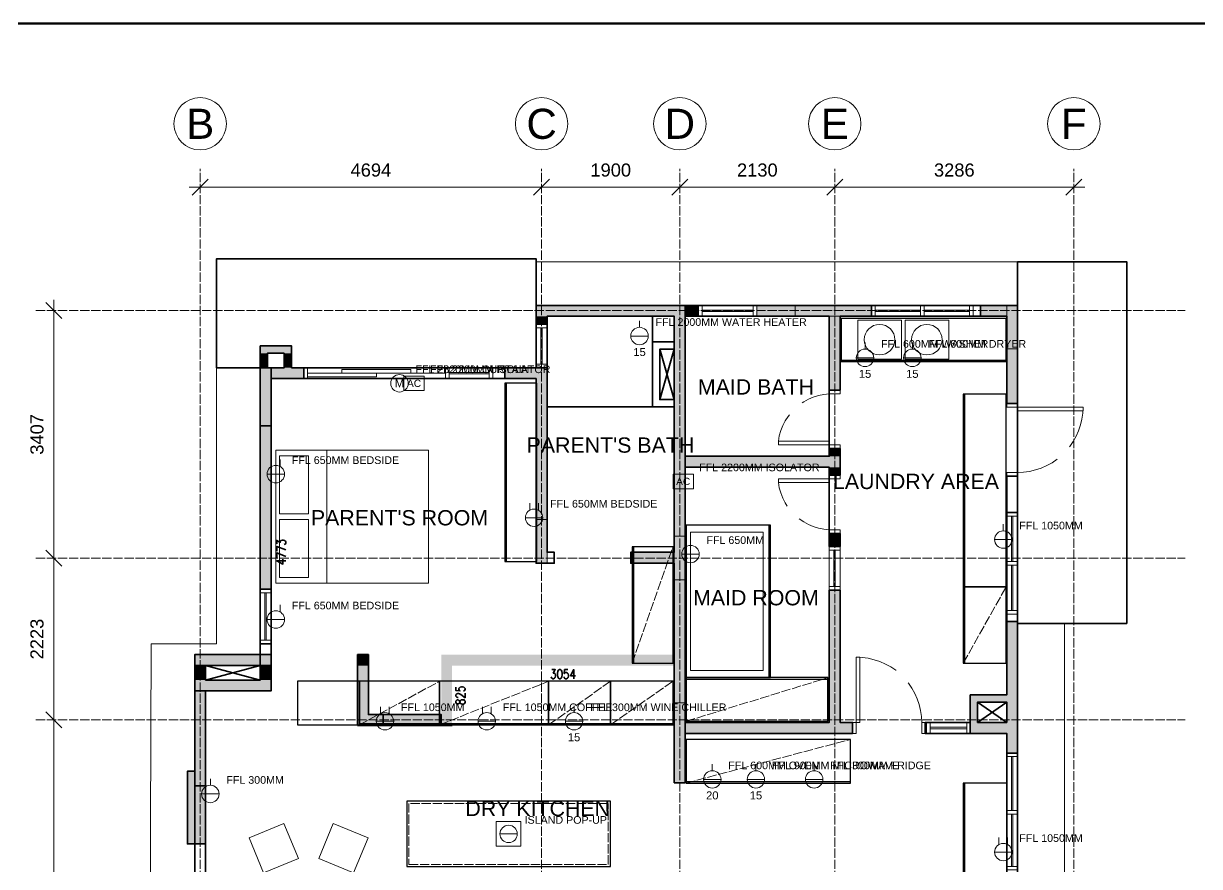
# Model space of a CAD drawing. Header units: millimetres. Extents: x 5 to 415, y 5 to 292.
# Drawn here: x 91.8 to 253.5, y 176 to 292 of the extents above; entities that cross this region are included whole.
import ezdxf
from ezdxf.enums import TextEntityAlignment as Align

# ---------------------------------------------------------------- set-up
doc = ezdxf.new("R2010")
doc.units = ezdxf.units.MM
doc.linetypes.add('DASHED', pattern=[1.524, 1.27, -0.254])
for name, color, linetype, lineweight in [('0-SHEET', 7, 'CONTINUOUS', 50), ('A-DOOR', 7, 'CONTINUOUS', 18), ('A-GRID', 8, 'DASHED', 13), ('A-GRID-TAG', 7, 'CONTINUOUS', 18), ('A-WALL', 250, 'CONTINUOUS', 35), ('A-WALL-FILL', 250, 'CONTINUOUS', 0), ('A-WALL-NEW', 5, 'CONTINUOUS', 35), ('A-WIND', 7, 'CONTINUOUS', 13), ('I-DIM', 5, 'CONTINUOUS', 13), ('I-FURN', 7, 'CONTINUOUS', 13), ('I-JOIN', 6, 'CONTINUOUS', 25), ('I-JOIN-HIDDEN', 6, 'DASHED', 13), ('I-NOTE', 1, 'CONTINUOUS', 13), ('I-POWR', 1, 'CONTINUOUS', 18), ('I-ROOM', 7, 'CONTINUOUS', 13)]:
    doc.layers.add(name, color=color, linetype=linetype, lineweight=lineweight)
doc.styles.get("Standard").update_dxf_attribs({"font": 'arial.ttf'})

msp = doc.modelspace()

# ---------------------------------------------------------------- hatches: boundary and pattern name
at = {"layer": 'A-WALL-FILL', "true_color": 0x4d4d4d}
h = msp.add_hatch(color=7, dxfattribs=at)
h.dxf.hatch_style = 1
h.paths.add_polyline_path([(182.78, 253.22), (162.28, 253.22), (182.78, 251.72), (182.78, 253.22)])
h = msp.add_hatch(color=7, dxfattribs=at)
h.dxf.hatch_style = 1
h.paths.add_polyline_path([(162.28, 253.22), (182.78, 251.72), (162.28, 251.72), (162.28, 253.22)])
h = msp.add_hatch(color=7, dxfattribs=at)
h.dxf.hatch_style = 1
h.paths.add_polyline_path([(184.62, 253.22), (182.78, 253.22), (184.62, 251.72), (184.62, 253.22)])
h = msp.add_hatch(color=7, dxfattribs=at)
h.dxf.hatch_style = 1
h.paths.add_polyline_path([(182.78, 253.22), (184.62, 251.72), (182.78, 251.72), (182.78, 253.22)])
h = msp.add_hatch(color=7, dxfattribs=at)
h.dxf.hatch_style = 1
h.paths.add_polyline_path([(197.88, 253.22), (192.62, 253.22), (197.88, 251.72), (197.88, 253.22)])
h = msp.add_hatch(color=7, dxfattribs=at)
h.dxf.hatch_style = 1
h.paths.add_polyline_path([(192.62, 253.22), (197.88, 251.72), (192.62, 251.72), (192.62, 253.22)])
h = msp.add_hatch(color=7, dxfattribs=at)
h.dxf.hatch_style = 1
h.paths.add_polyline_path([(208.37, 253.22), (197.88, 253.22), (208.37, 251.72), (208.37, 253.22)])
h = msp.add_hatch(color=7, dxfattribs=at)
h.dxf.hatch_style = 1
h.paths.add_polyline_path([(197.88, 253.22), (208.37, 251.72), (197.88, 251.72), (197.88, 253.22)])
h = msp.add_hatch(color=7, dxfattribs=at)
h.dxf.hatch_style = 1
h.paths.add_polyline_path([(226.97, 253.22), (223.37, 253.22), (226.97, 251.72), (226.97, 253.22)])
h = msp.add_hatch(color=7, dxfattribs=at)
h.dxf.hatch_style = 1
h.paths.add_polyline_path([(223.37, 253.22), (226.97, 251.72), (223.37, 251.72), (223.37, 253.22)])
h = msp.add_hatch(color=7, dxfattribs=at)
h.dxf.hatch_style = 1
h.paths.add_polyline_path([(228.47, 253.22), (226.97, 253.22), (228.47, 247.22), (228.47, 253.22)])
h = msp.add_hatch(color=7, dxfattribs=at)
h.dxf.hatch_style = 1
h.paths.add_polyline_path([(226.97, 253.22), (228.47, 247.22), (226.97, 247.22), (226.97, 253.22)])
h = msp.add_hatch(color=7, dxfattribs=at)
h.dxf.hatch_style = 1
h.paths.add_polyline_path([(163.78, 251.72), (162.28, 251.72), (163.78, 250.64), (163.78, 251.72)])
h = msp.add_hatch(color=7, dxfattribs=at)
h.dxf.hatch_style = 1
h.paths.add_polyline_path([(162.28, 251.72), (163.78, 250.64), (162.28, 250.64), (162.28, 251.72)])
h = msp.add_hatch(color=7, dxfattribs=at)
h.dxf.hatch_style = 1
h.paths.add_polyline_path([(182.78, 251.72), (181.28, 251.72), (182.78, 239.25), (182.78, 251.72)])
h = msp.add_hatch(color=7, dxfattribs=at)
h.dxf.hatch_style = 1
h.paths.add_polyline_path([(181.28, 251.72), (182.78, 239.25), (181.28, 239.25), (181.28, 251.72)])
h = msp.add_hatch(color=7, dxfattribs=at)
h.dxf.hatch_style = 1
h.paths.add_polyline_path([(204.07, 251.72), (202.57, 251.72), (204.07, 241.54), (204.07, 251.72)])
h = msp.add_hatch(color=7, dxfattribs=at)
h.dxf.hatch_style = 1
h.paths.add_polyline_path([(202.57, 251.72), (204.07, 241.54), (202.57, 241.54), (202.57, 251.72)])
h = msp.add_hatch(color=7, dxfattribs=at)
h.dxf.hatch_style = 1
h.paths.add_polyline_path([(128.67, 247.64), (124.35, 247.64), (128.67, 246.64), (128.67, 247.64)])
h = msp.add_hatch(color=7, dxfattribs=at)
h.dxf.hatch_style = 1
h.paths.add_polyline_path([(124.35, 247.64), (128.67, 246.64), (124.35, 246.64), (124.35, 247.64)])
h = msp.add_hatch(color=7, dxfattribs=at)
h.dxf.hatch_style = 1
h.paths.add_polyline_path([(125.35, 246.64), (124.35, 246.64), (125.35, 244.64), (125.35, 246.64)])
h = msp.add_hatch(color=7, dxfattribs=at)
h.dxf.hatch_style = 1
h.paths.add_polyline_path([(124.35, 246.64), (125.35, 244.64), (124.35, 244.64), (124.35, 246.64)])
h = msp.add_hatch(color=7, dxfattribs=at)
h.dxf.hatch_style = 1
h.paths.add_polyline_path([(128.67, 246.64), (127.67, 246.64), (128.67, 244.64), (128.67, 246.64)])
h = msp.add_hatch(color=7, dxfattribs=at)
h.dxf.hatch_style = 1
h.paths.add_polyline_path([(127.67, 246.64), (128.67, 244.64), (127.67, 244.64), (127.67, 246.64)])
h = msp.add_hatch(color=7, dxfattribs=at)
h.dxf.hatch_style = 1
h.paths.add_polyline_path([(228.47, 247.22), (226.97, 247.22), (228.47, 239.73), (228.47, 247.22)])
h = msp.add_hatch(color=7, dxfattribs=at)
h.dxf.hatch_style = 1
h.paths.add_polyline_path([(226.97, 247.22), (228.47, 239.73), (226.97, 239.73), (226.97, 247.22)])
h = msp.add_hatch(color=7, dxfattribs=at)
h.dxf.hatch_style = 1
h.paths.add_polyline_path([(130.35, 244.64), (124.35, 244.64), (130.35, 243.14), (130.35, 244.64)])
h = msp.add_hatch(color=7, dxfattribs=at)
h.dxf.hatch_style = 1
h.paths.add_polyline_path([(124.35, 244.64), (130.35, 243.14), (124.35, 243.14), (124.35, 244.64)])
h = msp.add_hatch(color=7, dxfattribs=at)
h.dxf.hatch_style = 1
h.paths.add_polyline_path([(124.35, 244.64), (124.35, 236.65), (125.85, 244.64), (124.35, 244.64)])
h = msp.add_hatch(color=7, dxfattribs=at)
h.dxf.hatch_style = 1
h.paths.add_polyline_path([(124.35, 236.65), (125.85, 244.64), (125.85, 236.65), (124.35, 236.65)])
h = msp.add_hatch(color=7, dxfattribs=at)
h.dxf.hatch_style = 1
h.paths.add_polyline_path([(163.78, 244.64), (157.98, 244.64), (163.78, 243.14), (163.78, 244.64)])
h = msp.add_hatch(color=7, dxfattribs=at)
h.dxf.hatch_style = 1
h.paths.add_polyline_path([(157.98, 244.64), (163.78, 243.14), (157.98, 243.14), (157.98, 244.64)])
h = msp.add_hatch(color=7, dxfattribs=at)
h.dxf.hatch_style = 1
h.paths.add_polyline_path([(125.85, 243.14), (124.35, 243.14), (125.85, 214.17), (125.85, 243.14)])
h = msp.add_hatch(color=7, dxfattribs=at)
h.dxf.hatch_style = 1
h.paths.add_polyline_path([(124.35, 243.14), (125.85, 214.17), (124.35, 214.17), (124.35, 243.14)])
h = msp.add_hatch(color=7, dxfattribs=at)
h.dxf.hatch_style = 1
h.paths.add_polyline_path([(163.78, 243.14), (162.28, 243.14), (163.78, 223.75), (163.78, 243.14)])
h = msp.add_hatch(color=7, dxfattribs=at)
h.dxf.hatch_style = 1
h.paths.add_polyline_path([(162.28, 243.14), (163.78, 223.75), (162.28, 223.75), (162.28, 243.14)])
h = msp.add_hatch(color=7, dxfattribs=at)
h.dxf.hatch_style = 1
h.paths.add_polyline_path([(182.78, 239.25), (181.28, 239.25), (182.78, 230.95), (182.78, 239.25)])
h = msp.add_hatch(color=7, dxfattribs=at)
h.dxf.hatch_style = 1
h.paths.add_polyline_path([(181.28, 239.25), (182.78, 230.95), (181.28, 230.95), (181.28, 239.25)])
h = msp.add_hatch(color=7, dxfattribs=at)
h.dxf.hatch_style = 1
h.paths.add_polyline_path([(204.07, 233.55), (202.57, 233.55), (204.07, 232.45), (204.07, 233.55)])
h = msp.add_hatch(color=7, dxfattribs=at)
h.dxf.hatch_style = 1
h.paths.add_polyline_path([(202.57, 233.55), (204.07, 232.45), (202.57, 232.45), (202.57, 233.55)])
h = msp.add_hatch(color=7, dxfattribs=at)
h.dxf.hatch_style = 1
h.paths.add_polyline_path([(204.07, 232.45), (182.78, 232.45), (204.07, 230.95), (204.07, 232.45)])
h = msp.add_hatch(color=7, dxfattribs=at)
h.dxf.hatch_style = 1
h.paths.add_polyline_path([(182.78, 232.45), (204.07, 230.95), (182.78, 230.95), (182.78, 232.45)])
h = msp.add_hatch(color=7, dxfattribs=at)
h.dxf.hatch_style = 1
h.paths.add_polyline_path([(182.78, 230.95), (181.28, 230.95), (182.78, 221.45), (182.78, 230.95)])
h = msp.add_hatch(color=7, dxfattribs=at)
h.dxf.hatch_style = 1
h.paths.add_polyline_path([(181.28, 230.95), (182.78, 221.45), (181.28, 221.45), (181.28, 230.95)])
h = msp.add_hatch(color=7, dxfattribs=at)
h.dxf.hatch_style = 1
h.paths.add_polyline_path([(204.07, 230.95), (202.57, 230.95), (204.07, 229.85), (204.07, 230.95)])
h = msp.add_hatch(color=7, dxfattribs=at)
h.dxf.hatch_style = 1
h.paths.add_polyline_path([(202.57, 230.95), (204.07, 229.85), (202.57, 229.85), (202.57, 230.95)])
h = msp.add_hatch(color=7, dxfattribs=at)
h.dxf.hatch_style = 1
h.paths.add_polyline_path([(163.78, 223.75), (162.28, 223.75), (163.78, 217.75), (163.78, 223.75)])
h = msp.add_hatch(color=7, dxfattribs=at)
h.dxf.hatch_style = 1
h.paths.add_polyline_path([(162.28, 223.75), (163.78, 217.75), (162.28, 217.75), (162.28, 223.75)])
h = msp.add_hatch(color=7, dxfattribs=at)
h.dxf.hatch_style = 1
h.paths.add_polyline_path([(204.07, 221.85), (202.57, 221.85), (204.07, 220.05), (204.07, 221.85)])
h = msp.add_hatch(color=7, dxfattribs=at)
h.dxf.hatch_style = 1
h.paths.add_polyline_path([(202.57, 221.85), (204.07, 220.05), (202.57, 220.05), (202.57, 221.85)])
h = msp.add_hatch(color=7, dxfattribs=at)
h.dxf.hatch_style = 1
h.paths.add_polyline_path([(182.78, 221.45), (181.28, 221.45), (182.78, 215.45), (182.78, 221.45)])
h = msp.add_hatch(color=7, dxfattribs=at)
h.dxf.hatch_style = 1
h.paths.add_polyline_path([(181.28, 221.45), (182.78, 215.45), (181.28, 215.45), (181.28, 221.45)])
h = msp.add_hatch(color=7, dxfattribs=at)
h.dxf.hatch_style = 1
h.paths.add_polyline_path([(181.28, 219.25), (175.28, 219.25), (181.28, 217.75), (181.28, 219.25)])
h = msp.add_hatch(color=7, dxfattribs=at)
h.dxf.hatch_style = 1
h.paths.add_polyline_path([(175.28, 219.25), (181.28, 217.75), (175.28, 217.75), (175.28, 219.25)])
h = msp.add_hatch(color=7, dxfattribs=at)
h.dxf.hatch_style = 1
h.paths.add_polyline_path([(182.78, 215.45), (181.28, 215.45), (182.78, 198.53), (182.78, 215.45)])
h = msp.add_hatch(color=7, dxfattribs=at)
h.dxf.hatch_style = 1
h.paths.add_polyline_path([(181.28, 215.45), (182.78, 198.53), (181.28, 198.53), (181.28, 215.45)])
h = msp.add_hatch(color=7, dxfattribs=at)
h.dxf.hatch_style = 1
h.paths.add_polyline_path([(204.07, 214.05), (202.57, 214.05), (204.07, 195.83), (204.07, 214.05)])
h = msp.add_hatch(color=7, dxfattribs=at)
h.dxf.hatch_style = 1
h.paths.add_polyline_path([(202.57, 214.05), (204.07, 195.83), (202.57, 195.83), (202.57, 214.05)])
h = msp.add_hatch(color=7, dxfattribs=at)
h.dxf.hatch_style = 1
h.paths.add_polyline_path([(228.47, 209.73), (226.97, 209.73), (228.47, 199.63), (228.47, 209.73)])
h = msp.add_hatch(color=7, dxfattribs=at)
h.dxf.hatch_style = 1
h.paths.add_polyline_path([(226.97, 209.73), (228.47, 199.63), (226.97, 199.63), (226.97, 209.73)])
h = msp.add_hatch(color=7, dxfattribs=at)
h.dxf.hatch_style = 1
h.paths.add_polyline_path([(125.85, 205.17), (115.35, 205.17), (125.85, 203.67), (125.85, 205.17)])
h = msp.add_hatch(color=7, dxfattribs=at)
h.dxf.hatch_style = 1
h.paths.add_polyline_path([(115.35, 205.17), (125.85, 203.67), (115.35, 203.67), (115.35, 205.17)])
h = msp.add_hatch(color=7, dxfattribs=at)
h.dxf.hatch_style = 1
h.paths.add_polyline_path([(116.85, 203.67), (115.35, 203.67), (116.85, 201.67), (116.85, 203.67)])
h = msp.add_hatch(color=7, dxfattribs=at)
h.dxf.hatch_style = 1
h.paths.add_polyline_path([(115.35, 203.67), (116.85, 201.67), (115.35, 201.67), (115.35, 203.67)])
h = msp.add_hatch(color=7, dxfattribs=at)
h.dxf.hatch_style = 1
h.paths.add_polyline_path([(125.85, 203.67), (124.35, 203.67), (125.85, 201.67), (125.85, 203.67)])
h = msp.add_hatch(color=7, dxfattribs=at)
h.dxf.hatch_style = 1
h.paths.add_polyline_path([(124.35, 203.67), (125.85, 201.67), (124.35, 201.67), (124.35, 203.67)])
h = msp.add_hatch(color=7, dxfattribs=at)
h.dxf.hatch_style = 1
h.paths.add_polyline_path([(125.85, 201.67), (115.35, 201.67), (125.85, 200.17), (125.85, 201.67)])
h = msp.add_hatch(color=7, dxfattribs=at)
h.dxf.hatch_style = 1
h.paths.add_polyline_path([(115.35, 201.67), (125.85, 200.17), (115.35, 200.17), (115.35, 201.67)])
h = msp.add_hatch(color=7, dxfattribs=at)
h.dxf.hatch_style = 1
h.paths.add_polyline_path([(116.85, 200.17), (115.35, 200.17), (116.85, 189.13), (116.85, 200.17)])
h = msp.add_hatch(color=7, dxfattribs=at)
h.dxf.hatch_style = 1
h.paths.add_polyline_path([(115.35, 200.17), (116.85, 189.13), (115.35, 189.13), (115.35, 200.17)])
h = msp.add_hatch(color=7, dxfattribs=at)
h.dxf.hatch_style = 1
h.paths.add_polyline_path([(228.47, 199.63), (221.97, 199.63), (228.47, 198.63), (228.47, 199.63)])
h = msp.add_hatch(color=7, dxfattribs=at)
h.dxf.hatch_style = 1
h.paths.add_polyline_path([(221.97, 199.63), (228.47, 198.63), (221.97, 198.63), (221.97, 199.63)])
h = msp.add_hatch(color=7, dxfattribs=at)
h.dxf.hatch_style = 1
h.paths.add_polyline_path([(182.78, 198.53), (181.28, 198.53), (182.78, 187.53), (182.78, 198.53)])
h = msp.add_hatch(color=7, dxfattribs=at)
h.dxf.hatch_style = 1
h.paths.add_polyline_path([(181.28, 198.53), (182.78, 187.53), (181.28, 187.53), (181.28, 198.53)])
h = msp.add_hatch(color=7, dxfattribs=at)
h.dxf.hatch_style = 1
h.paths.add_polyline_path([(222.97, 198.63), (221.97, 198.63), (222.97, 195.83), (222.97, 198.63)])
h = msp.add_hatch(color=7, dxfattribs=at)
h.dxf.hatch_style = 1
h.paths.add_polyline_path([(221.97, 198.63), (222.97, 195.83), (221.97, 195.83), (221.97, 198.63)])
h = msp.add_hatch(color=7, dxfattribs=at)
h.dxf.hatch_style = 1
h.paths.add_polyline_path([(228.47, 198.63), (226.97, 198.63), (228.47, 195.83), (228.47, 198.63)])
h = msp.add_hatch(color=7, dxfattribs=at)
h.dxf.hatch_style = 1
h.paths.add_polyline_path([(226.97, 198.63), (228.47, 195.83), (226.97, 195.83), (226.97, 198.63)])
h = msp.add_hatch(color=7, dxfattribs=at)
h.dxf.hatch_style = 1
h.paths.add_polyline_path([(141.24, 195.43), (149.24, 195.43), (141.24, 196.93), (141.24, 195.43)])
h = msp.add_hatch(color=7, dxfattribs=at)
h.dxf.hatch_style = 1
h.paths.add_polyline_path([(149.24, 195.43), (141.24, 196.93), (149.24, 196.93), (149.24, 195.43)])
h = msp.add_hatch(color=7, dxfattribs=at)
h.dxf.hatch_style = 1
h.paths.add_polyline_path([(205.79, 195.83), (182.78, 195.83), (205.79, 194.33), (205.79, 195.83)])
h = msp.add_hatch(color=7, dxfattribs=at)
h.dxf.hatch_style = 1
h.paths.add_polyline_path([(182.78, 195.83), (205.79, 194.33), (182.78, 194.33), (182.78, 195.83)])
h = msp.add_hatch(color=7, dxfattribs=at)
h.dxf.hatch_style = 1
h.paths.add_polyline_path([(228.47, 195.83), (221.97, 195.83), (228.47, 194.33), (228.47, 195.83)])
h = msp.add_hatch(color=7, dxfattribs=at)
h.dxf.hatch_style = 1
h.paths.add_polyline_path([(221.97, 195.83), (228.47, 194.33), (221.97, 194.33), (221.97, 195.83)])
h = msp.add_hatch(color=7, dxfattribs=at)
h.dxf.hatch_style = 1
h.paths.add_polyline_path([(228.47, 194.33), (226.97, 194.33), (228.47, 191.63), (228.47, 194.33)])
h = msp.add_hatch(color=7, dxfattribs=at)
h.dxf.hatch_style = 1
h.paths.add_polyline_path([(226.97, 194.33), (228.47, 191.63), (226.97, 191.63), (226.97, 194.33)])
h = msp.add_hatch(color=7, dxfattribs=at)
h.dxf.hatch_style = 1
h.paths.add_polyline_path([(115.35, 189.13), (114.35, 189.13), (115.35, 179.13), (115.35, 189.13)])
h = msp.add_hatch(color=7, dxfattribs=at)
h.dxf.hatch_style = 1
h.paths.add_polyline_path([(114.35, 189.13), (115.35, 179.13), (114.35, 179.13), (114.35, 189.13)])
h = msp.add_hatch(color=7, dxfattribs=at)
h.dxf.hatch_style = 1
h.paths.add_polyline_path([(116.85, 189.13), (115.35, 189.13), (116.85, 179.13), (116.85, 189.13)])
h = msp.add_hatch(color=7, dxfattribs=at)
h.dxf.hatch_style = 1
h.paths.add_polyline_path([(115.35, 189.13), (116.85, 179.13), (115.35, 179.13), (115.35, 189.13)])
h = msp.add_hatch(color=7, dxfattribs=at)
h.dxf.hatch_style = 1
h.paths.add_polyline_path([(116.85, 179.13), (116.85, 187.13), (115.35, 179.13), (116.85, 179.13)])
h = msp.add_hatch(color=7, dxfattribs=at)
h.dxf.hatch_style = 1
h.paths.add_polyline_path([(116.85, 187.13), (115.35, 179.13), (115.35, 187.13), (116.85, 187.13)])
at = {"layer": 'A-WALL-NEW', "true_color": 0x4554a5}
h = msp.add_hatch(color=7, dxfattribs=at)
h.dxf.hatch_style = 1
h.paths.add_polyline_path([(139.24, 205.17), (137.74, 205.17), (139.24, 203.67), (139.24, 205.17)])
h = msp.add_hatch(color=7, dxfattribs=at)
h.dxf.hatch_style = 1
h.paths.add_polyline_path([(137.74, 205.17), (139.24, 203.67), (137.74, 203.67), (137.74, 205.17)])
h = msp.add_hatch(color=7, dxfattribs=at)
h.dxf.hatch_style = 1
h.paths.add_polyline_path([(181.28, 205.17), (149.24, 205.17), (181.28, 203.67), (181.28, 205.17)])
h = msp.add_hatch(color=7, dxfattribs=at)
h.dxf.hatch_style = 1
h.paths.add_polyline_path([(149.24, 205.17), (181.28, 203.67), (149.24, 203.67), (149.24, 205.17)])
h = msp.add_hatch(color=7, dxfattribs=at)
h.dxf.hatch_style = 1
h.paths.add_polyline_path([(139.24, 203.67), (137.74, 203.67), (139.24, 196.93), (139.24, 203.67)])
h = msp.add_hatch(color=7, dxfattribs=at)
h.dxf.hatch_style = 1
h.paths.add_polyline_path([(137.74, 203.67), (139.24, 196.93), (137.74, 196.93), (137.74, 203.67)])
h = msp.add_hatch(color=7, dxfattribs=at)
h.dxf.hatch_style = 1
h.paths.add_polyline_path([(150.74, 203.67), (149.24, 203.67), (150.74, 195.43), (150.74, 203.67)])
h = msp.add_hatch(color=7, dxfattribs=at)
h.dxf.hatch_style = 1
h.paths.add_polyline_path([(149.24, 203.67), (150.74, 195.43), (149.24, 195.43), (149.24, 203.67)])
h = msp.add_hatch(color=7, dxfattribs=at)
h.dxf.hatch_style = 1
h.paths.add_polyline_path([(141.24, 196.93), (137.74, 196.93), (141.24, 195.43), (141.24, 196.93)])
h = msp.add_hatch(color=7, dxfattribs=at)
h.dxf.hatch_style = 1
h.paths.add_polyline_path([(137.74, 196.93), (141.24, 195.43), (137.74, 195.43), (137.74, 196.93)])

# ---------------------------------------------------------------- linework, layer by layer
at = {"layer": '0-SHEET'}
msp.add_lwpolyline([(5, 5), (415, 5), (415, 292), (5, 292)], close=True, dxfattribs=at)
at = {"layer": 'A-DOOR'}
for points in [[(184.62, 253.22), (192.62, 253.22), (192.62, 251.72), (184.62, 251.72), (184.62, 253.22)], [(185.12, 253.22), (184.62, 253.22), (184.62, 251.72), (185.12, 251.72), (185.12, 253.22)], [(192.12, 252.56), (185.12, 252.56)], [(192.12, 252.36), (185.12, 252.36)], [(192.62, 253.22), (192.12, 253.22), (192.12, 251.72), (192.62, 251.72), (192.62, 253.22)], [(208.37, 253.22), (222.37, 253.22), (222.37, 251.72), (208.37, 251.72), (208.37, 253.22)], [(208.87, 253.22), (208.37, 253.22), (208.37, 251.72), (208.87, 251.72), (208.87, 253.22)], [(215.11, 252.56), (208.87, 252.56)], [(215.11, 252.36), (208.87, 252.36)], [(215.61, 253.22), (215.11, 253.22), (215.11, 251.72), (215.61, 251.72), (215.61, 253.22)], [(221.87, 252.56), (215.61, 252.56)], [(221.87, 252.36), (215.61, 252.36)], [(222.37, 253.22), (221.87, 253.22), (221.87, 251.72), (222.37, 251.72), (222.37, 253.22)], [(162.28, 244.64), (162.28, 250.64), (163.78, 250.64), (163.78, 244.64), (162.28, 244.64)], [(162.28, 250.64), (162.28, 250.14), (163.78, 250.14), (163.78, 250.64), (162.28, 250.64)], [(162.92, 250.14), (162.92, 245.14)], [(163.12, 250.14), (163.12, 245.14)], [(130.35, 244.64), (130.35, 243.14), (156.34, 243.14), (156.34, 244.64), (130.35, 244.64)], [(130.85, 244.64), (130.35, 244.64), (130.35, 243.14), (130.85, 243.14), (130.85, 244.64)], [(145.08, 244.38), (145.08, 243.88), (135.59, 243.88), (135.59, 244.38), (145.08, 244.38)], [(150.34, 244.64), (149.84, 244.64), (149.84, 243.14), (150.34, 243.14), (150.34, 244.64)], [(156.34, 244.64), (155.84, 244.64), (155.84, 243.14), (156.34, 243.14), (156.34, 244.64)], [(162.28, 245.14), (162.28, 244.64), (163.78, 244.64), (163.78, 245.14), (162.28, 245.14)], [(149.84, 243.88), (130.85, 243.88)], [(140.34, 243.88), (140.34, 243.38), (130.85, 243.38), (130.85, 243.88), (140.34, 243.88)], [(150.34, 243.98), (155.84, 243.98)], [(150.34, 243.78), (155.84, 243.78)], [(202.57, 241.05), (201.83, 240.97), (201.11, 240.81), (200.39, 240.59), (199.72, 240.31), (199.08, 239.95), (198.84, 239.79)], [(204.07, 241.05), (204.07, 241.54), (202.57, 241.54), (202.57, 241.05), (204.07, 241.05)], [(226.97, 239.73), (226.97, 239.23), (228.47, 239.23), (228.47, 239.73), (226.97, 239.73)], [(197.1, 238.17), (196.92, 237.95), (196.52, 237.33), (196.18, 236.67), (195.9, 235.99), (195.7, 235.27), (195.58, 234.55)], [(228.47, 239.23), (228.47, 238.73), (237.47, 238.73), (237.47, 239.23), (228.47, 239.23)], [(235.61, 233.77), (235.65, 233.81), (236.11, 234.49), (236.53, 235.21), (236.85, 235.97), (237.13, 236.77), (237.31, 237.57), (237.43, 238.39), (237.47, 239.23)], [(202.57, 234.05), (202.57, 234.55), (195.58, 234.55), (195.58, 234.05), (202.57, 234.05)], [(204.07, 233.55), (204.07, 234.05), (202.57, 234.05), (202.57, 233.55), (204.07, 233.55)], [(228.47, 230.23), (229.29, 230.27), (230.11, 230.37), (230.93, 230.57), (231.71, 230.83), (232.47, 231.17), (233.21, 231.57), (233.89, 232.05), (233.93, 232.07)], [(204.07, 229.85), (204.07, 229.35), (202.57, 229.35), (202.57, 229.85), (204.07, 229.85)], [(226.97, 230.23), (226.97, 229.73), (228.47, 229.73), (228.47, 230.23), (226.97, 230.23)], [(202.57, 229.35), (202.57, 228.85), (195.58, 228.85), (195.58, 229.35), (202.57, 229.35)], [(196.8, 225.61), (196.52, 226.05), (196.18, 226.71), (195.9, 227.41), (195.7, 228.11), (195.58, 228.85)], [(228.47, 224.73), (228.47, 210.73), (226.97, 210.73), (226.97, 224.73), (228.47, 224.73)], [(228.47, 224.23), (228.47, 224.73), (226.97, 224.73), (226.97, 224.23), (228.47, 224.23)], [(202.57, 222.35), (201.83, 222.41), (201.11, 222.57), (200.39, 222.79), (199.72, 223.07), (199.08, 223.43), (198.46, 223.85), (198.44, 223.87)], [(227.61, 217.97), (227.61, 224.23)], [(227.81, 217.97), (227.81, 224.23)], [(204.07, 222.35), (204.07, 221.85), (202.57, 221.85), (202.57, 222.35), (204.07, 222.35)], [(202.57, 214.05), (202.57, 220.05), (204.07, 220.05), (204.07, 214.05), (202.57, 214.05)], [(202.57, 220.05), (202.57, 219.55), (204.07, 219.55), (204.07, 220.05), (202.57, 220.05)], [(203.21, 219.55), (203.21, 214.55)], [(203.41, 219.55), (203.41, 214.55)], [(228.47, 217.47), (228.47, 217.97), (226.97, 217.97), (226.97, 217.47), (228.47, 217.47)], [(227.61, 211.23), (227.61, 217.47)], [(227.81, 211.23), (227.81, 217.47)], [(124.35, 206.67), (124.35, 214.17), (125.85, 214.17), (125.85, 206.67), (124.35, 206.67)], [(124.35, 214.17), (124.35, 213.67), (125.85, 213.67), (125.85, 214.17), (124.35, 214.17)], [(124.99, 213.67), (124.99, 207.17)], [(125.19, 213.67), (125.19, 207.17)], [(202.57, 214.55), (202.57, 214.05), (204.07, 214.05), (204.07, 214.55), (202.57, 214.55)], [(228.47, 210.73), (228.47, 211.23), (226.97, 211.23), (226.97, 210.73), (228.47, 210.73)], [(124.35, 207.17), (124.35, 206.67), (125.85, 206.67), (125.85, 207.17), (124.35, 207.17)], [(206.29, 195.83), (206.79, 195.83), (206.79, 204.83), (206.29, 204.83), (206.29, 195.83)], [(211.75, 202.97), (211.71, 203.01), (211.03, 203.47), (210.29, 203.87), (209.53, 204.21), (208.75, 204.47), (207.93, 204.67), (207.11, 204.79), (206.29, 204.83)], [(215.29, 195.83), (215.25, 196.65), (215.13, 197.47), (214.95, 198.29), (214.67, 199.07), (214.35, 199.83), (213.93, 200.55), (213.47, 201.25), (213.43, 201.29)], [(205.79, 194.33), (206.29, 194.33), (206.29, 195.83), (205.79, 195.83), (205.79, 194.33)], [(215.29, 194.33), (215.79, 194.33), (215.79, 195.83), (215.29, 195.83), (215.29, 194.33)], [(221.97, 194.33), (215.97, 194.33), (215.97, 195.83), (221.97, 195.83), (221.97, 194.33)], [(215.97, 194.33), (216.47, 194.33), (216.47, 195.83), (215.97, 195.83), (215.97, 194.33)], [(221.47, 194.33), (221.97, 194.33), (221.97, 195.83), (221.47, 195.83), (221.47, 194.33)], [(216.47, 195.17), (221.47, 195.17)], [(216.47, 194.97), (221.47, 194.97)], [(228.47, 191.63), (228.47, 167.62), (226.97, 167.62), (226.97, 191.63), (228.47, 191.63)], [(228.47, 191.13), (228.47, 191.63), (226.97, 191.63), (226.97, 191.13), (228.47, 191.13)], [(227.61, 183.71), (227.61, 191.13)], [(227.81, 183.71), (227.81, 191.13)], [(228.47, 183.21), (228.47, 183.71), (226.97, 183.71), (226.97, 183.21), (228.47, 183.21)], [(227.61, 176.04), (227.61, 183.21)], [(227.81, 176.04), (227.81, 183.21)], [(228.47, 175.54), (228.47, 176.04), (226.97, 176.04), (226.97, 175.54), (228.47, 175.54)]]:
    msp.add_lwpolyline(points, dxfattribs=at)
at = {"layer": 'A-GRID'}
for p, q in [((116.1, 37), (116.1, 272)), ((163.04, 37), (163.04, 272)), ((182.04, 37), (182.04, 272)), ((203.34, 37), (203.34, 272)), ((236.2, 37), (236.2, 272)), ((93.5, 252.5), (251.5, 252.5)), ((93.5, 218.43), (251.5, 218.43)), ((93.5, 196.2), (251.5, 196.2))]:
    msp.add_line(p, q, dxfattribs=at)
at = {"layer": 'A-GRID-TAG'}
for centre in [(116.1, 278.2), (163.04, 278.2), (182.04, 278.2), (203.34, 278.2), (236.2, 278.2)]:
    msp.add_circle(centre, 3.6, dxfattribs=at)
at = {"layer": 'A-WALL'}
for points in [[(162.28, 244.64), (162.28, 259.64), (124.35, 259.64), (118.35, 259.64), (118.35, 244.64), (124.35, 244.64)], [(162.28, 259.22), (162.28, 253.22)], [(228.47, 259.22), (228.47, 209.47), (243.47, 209.47), (243.47, 259.22), (228.47, 259.22)], [(181.28, 195.43), (181.28, 217.75), (175.28, 217.75), (175.28, 219.25), (181.28, 219.25), (181.28, 239.25), (181.28, 251.72), (163.78, 251.72), (163.78, 250.64), (162.28, 250.64), (162.28, 251.72), (162.28, 253.22), (178.28, 253.22), (181.28, 253.22), (182.78, 253.22), (182.78, 195.91)], [(182.78, 189.33), (182.78, 194.33), (205.79, 194.33), (205.79, 195.83), (204.07, 195.83), (204.07, 214.05), (202.57, 214.05), (202.57, 195.83), (182.78, 195.83), (182.78, 230.95), (202.57, 230.95), (202.57, 229.85), (204.07, 229.85), (204.07, 233.55), (202.57, 233.55), (202.57, 232.45), (182.78, 232.45), (182.78, 251.72), (202.57, 251.72), (202.57, 241.54), (204.07, 241.54), (204.07, 251.72), (208.37, 251.72), (208.37, 253.22), (182.78, 253.22), (182.78, 251.72)], [(208.37, 251.72), (223.37, 251.72), (223.37, 253.22), (208.37, 253.22), (208.37, 251.72)], [(223.37, 253.22), (223.37, 251.72), (226.97, 251.72), (226.97, 239.73), (228.47, 239.73), (228.47, 251.72), (228.47, 253.22), (223.37, 253.22)], [(162.28, 244.64), (163.78, 244.64), (163.78, 250.64), (162.28, 250.64), (162.28, 244.64)], [(181.28, 251.72), (178.28, 251.72), (178.28, 239.25), (181.28, 239.25)], [(125.67, 214.17), (124.35, 214.17), (124.35, 247.64), (125.85, 247.64), (128.67, 247.64), (128.67, 244.64), (130.35, 244.64), (130.35, 243.14), (125.85, 243.14), (125.85, 214.17), (125.85, 206.67), (124.35, 206.67), (124.35, 214.17), (125.85, 214.17)], [(181.28, 248.18), (178.28, 248.18)], [(127.67, 246.64), (125.35, 246.64), (125.35, 244.64), (127.67, 244.64), (127.67, 246.64)], [(181.28, 247.18), (179.28, 247.18), (179.28, 240.25), (181.28, 240.25)], [(179.28, 247.18), (181.28, 240.25)], [(179.28, 240.25), (181.28, 247.18)], [(124.35, 236.65), (124.35, 244.64), (125.85, 244.64), (125.85, 236.65), (124.35, 236.65)], [(130.35, 243.14), (157.98, 243.14), (157.98, 244.64), (130.35, 244.64), (130.35, 243.14)], [(162.28, 243.14), (157.98, 243.14), (157.98, 244.64), (162.28, 244.64), (163.78, 244.64), (163.78, 243.14), (163.78, 219.25), (164.78, 219.25), (164.78, 217.75), (163.78, 217.75), (162.28, 217.75), (162.28, 243.14)], [(202.57, 233.55), (202.57, 241.54)], [(178.28, 239.25), (163.78, 239.25)], [(202.57, 221.85), (202.57, 229.85)], [(226.97, 229.73), (228.47, 229.73), (228.47, 224.73), (226.97, 224.73), (226.97, 229.73)], [(226.97, 224.73), (228.47, 224.73), (228.47, 209.73), (226.97, 209.73), (226.97, 224.73)], [(204.07, 221.85), (202.57, 221.85), (202.57, 220.05), (204.07, 220.05), (204.07, 221.85)], [(126.63, 220.39), (126.63, 220.89), (127.11, 220.61), (127.11, 220.75), (127.17, 220.85), (127.23, 220.89), (127.41, 220.93), (127.53, 220.93), (127.71, 220.89), (127.83, 220.79), (127.89, 220.67), (127.89, 220.53), (127.83, 220.39), (127.77, 220.35), (127.65, 220.31)], [(126.63, 219.41), (126.63, 220.03), (127.89, 219.59)], [(126.63, 218.51), (126.63, 219.15), (127.89, 218.69)], [(127.89, 218.07), (126.63, 218.07), (127.47, 217.63), (127.47, 218.29)], [(226.97, 209.73), (226.97, 199.63), (221.97, 199.63), (221.97, 195.83), (221.97, 194.33), (226.97, 194.33), (226.97, 191.63), (228.47, 191.63), (228.47, 209.73), (226.97, 209.73)], [(125.85, 205.17), (125.85, 206.67), (124.35, 206.67), (124.35, 203.67)], [(115.35, 200.17), (125.85, 200.17), (125.85, 205.17), (115.35, 205.17), (115.35, 200.17)], [(149.24, 196.93), (139.24, 196.93), (139.24, 203.67), (139.24, 205.17), (137.74, 205.17), (137.74, 203.67)], [(115.35, 179.13), (116.85, 179.13), (116.85, 200.17), (125.85, 200.17), (125.85, 203.67), (115.35, 203.67), (115.35, 179.13), (116.85, 179.13)], [(124.35, 203.67), (116.85, 201.67), (116.85, 203.67), (124.35, 203.67), (124.35, 201.67), (116.85, 201.67)], [(124.35, 201.67), (116.85, 203.67)], [(137.74, 203.67), (137.74, 195.43), (150.74, 195.43)], [(164.42, 203.11), (164.92, 203.11), (164.64, 202.63), (164.78, 202.63), (164.86, 202.57), (164.92, 202.51), (164.96, 202.33), (164.96, 202.21), (164.92, 202.03), (164.82, 201.91), (164.68, 201.85), (164.56, 201.85), (164.42, 201.91), (164.38, 201.97), (164.34, 202.09)], [(165.5, 203.11), (165.36, 203.05), (165.28, 202.87), (165.22, 202.57), (165.22, 202.39), (165.28, 202.09), (165.36, 201.91), (165.5, 201.85), (165.58, 201.85), (165.72, 201.91), (165.8, 202.09), (165.86, 202.39), (165.86, 202.57), (165.8, 202.87), (165.72, 203.05), (165.58, 203.11), (165.5, 203.11)], [(166.66, 203.11), (166.2, 203.11), (166.16, 202.57), (166.2, 202.63), (166.34, 202.69), (166.48, 202.69), (166.6, 202.63), (166.7, 202.51), (166.74, 202.33), (166.74, 202.21), (166.7, 202.03), (166.6, 201.91), (166.48, 201.85), (166.34, 201.85), (166.2, 201.91), (166.16, 201.97), (166.12, 202.09)], [(167.46, 201.85), (167.46, 203.11), (167.02, 202.27), (167.68, 202.27)], [(151.26, 200.67), (151.26, 200.21), (151.8, 200.17), (151.74, 200.21), (151.68, 200.35), (151.68, 200.49), (151.74, 200.61), (151.86, 200.71), (152.04, 200.75), (152.16, 200.75), (152.34, 200.71), (152.46, 200.61), (152.52, 200.49), (152.52, 200.35), (152.46, 200.21), (152.4, 200.17), (152.28, 200.13)], [(151.56, 199.27), (151.5, 199.27), (151.38, 199.33), (151.32, 199.37), (151.26, 199.45), (151.26, 199.63), (151.32, 199.73), (151.38, 199.77), (151.5, 199.81), (151.62, 199.81), (151.74, 199.77), (151.92, 199.69), (152.52, 199.23), (152.52, 199.85)], [(151.26, 198.57), (151.32, 198.43), (151.44, 198.39), (151.56, 198.39), (151.68, 198.43), (151.74, 198.51), (151.8, 198.69), (151.86, 198.83), (151.98, 198.93), (152.1, 198.97), (152.28, 198.97), (152.4, 198.93), (152.46, 198.87), (152.52, 198.75), (152.52, 198.57), (152.46, 198.43), (152.4, 198.39), (152.28, 198.35), (152.1, 198.35), (151.98, 198.39), (151.86, 198.47), (151.8, 198.61), (151.74, 198.79), (151.68, 198.87), (151.56, 198.93), (151.44, 198.93), (151.32, 198.87), (151.26, 198.75), (151.26, 198.57)], [(226.97, 198.63), (222.97, 195.83), (222.97, 198.63), (226.97, 198.63), (226.97, 195.83), (222.97, 195.83)], [(226.97, 195.83), (222.97, 198.63)], [(149.24, 195.43), (141.24, 195.43), (141.24, 196.93), (149.24, 196.93), (149.24, 195.43)], [(181.28, 195.43), (181.28, 187.53), (182.78, 187.53), (182.78, 194.33), (182.78, 196.93)], [(221.97, 194.33), (221.97, 195.83), (215.77, 195.83), (215.77, 194.33), (221.97, 194.33)], [(226.97, 191.63), (228.47, 191.63), (228.47, 167.62), (226.97, 167.62), (226.97, 191.63)], [(115.35, 179.13), (115.35, 189.13), (114.35, 189.13), (114.35, 179.13), (115.35, 179.13)], [(116.85, 187.13), (116.85, 179.13), (115.35, 179.13), (115.35, 187.13), (116.85, 187.13)], [(115.35, 164.12), (116.85, 164.12), (116.85, 179.13), (115.35, 179.13), (115.35, 164.12)]]:
    msp.add_lwpolyline(points, dxfattribs=at)
at = {"layer": 'A-WIND'}
for points in [[(228.47, 259.22), (162.28, 259.22)], [(197.88, 253.22), (208.37, 253.22), (208.37, 251.72), (197.88, 251.72), (197.88, 253.22)], [(228.47, 253.22), (228.47, 247.22), (226.97, 247.22), (226.97, 253.22), (228.47, 253.22)], [(118.35, 244.64), (118.35, 206.67), (115.35, 206.67), (109.35, 206.67), (109.17, 156.18), (115.35, 156.18)], [(163.78, 223.75), (163.78, 217.75), (162.28, 217.75), (162.28, 223.75), (163.78, 223.75)], [(182.78, 221.45), (182.78, 215.45), (181.28, 215.45), (181.28, 221.45), (182.78, 221.45)], [(236.95, 111.39), (242.95, 111.39), (242.95, 157.58), (242.95, 163.58), (234.91, 163.58), (234.91, 209.47), (228.47, 209.47)], [(115.35, 205.17), (125.85, 205.17), (125.85, 203.67), (115.35, 203.67), (115.35, 205.17)], [(182.78, 198.53), (182.78, 187.53), (181.28, 187.53), (181.28, 198.53), (182.78, 198.53)]]:
    msp.add_lwpolyline(points, dxfattribs=at)
at = {"layer": 'I-DIM'}
for p, q in [((115, 268.4), (117.2, 270.6)), ((161.94, 268.4), (164.14, 270.6)), ((161.94, 268.4), (164.14, 270.6)), ((180.94, 268.4), (183.14, 270.6)), ((180.94, 268.4), (183.14, 270.6)), ((202.24, 268.4), (204.44, 270.6)), ((202.24, 268.4), (204.44, 270.6)), ((235.1, 268.4), (237.3, 270.6)), ((114.6, 269.5), (164.54, 269.5)), ((161.54, 269.5), (183.54, 269.5)), ((180.54, 269.5), (204.84, 269.5)), ((201.84, 269.5), (237.7, 269.5)), ((96, 216.93), (96, 254)), ((97.1, 251.4), (94.9, 253.6)), ((96, 194.7), (96, 219.93)), ((97.1, 217.33), (94.9, 219.53)), ((97.1, 217.33), (94.9, 219.53)), ((97.1, 195.1), (94.9, 197.3)), ((97.1, 195.1), (94.9, 197.3)), ((96, 138.1), (96, 197.7))]:
    msp.add_line(p, q, dxfattribs=at)
at = {"layer": 'I-FURN'}
msp.add_line((133.5, 215), (133.5, 233.3), dxfattribs=at)
for points in [[(206.5, 245.8), (212.5, 245.8), (212.5, 251.2), (206.5, 251.2)], [(213, 245.8), (219, 245.8), (219, 251.2), (213, 251.2)], [(126.5, 215), (147.5, 215), (147.5, 233.3), (126.5, 233.3)], [(127, 224.55), (131, 224.55), (131, 232.5), (127, 232.5)], [(127, 215.8), (131, 215.8), (131, 223.75), (127, 223.75)], [(183.5, 203), (193.5, 203), (193.5, 222), (183.5, 222)], [(129.61, 177.14), (127.62, 181.95), (122.82, 179.96), (124.81, 175.15)], [(137.19, 175.15), (139.18, 179.96), (134.38, 181.95), (132.39, 177.14)]]:
    msp.add_lwpolyline(points, close=True, dxfattribs=at)
for centre in [(209.5, 248.5), (216, 248.5)]:
    msp.add_circle(centre, 2.1, dxfattribs=at)
at = {"layer": 'I-JOIN'}
for p, q in [((204.2, 245.7), (226.9, 245.7)), ((158.2, 218), (158.2, 242.5)), ((221.2, 214.5), (221.2, 241)), ((194.3, 202), (194.3, 223)), ((175.7, 204), (175.7, 220)), ((221.2, 204), (221.2, 214.5)), ((182.9, 201.8), (202.4, 201.8)), ((138, 195.7), (149, 195.7)), ((149, 195.7), (164, 195.7)), ((164, 195.7), (172.5, 195.7)), ((172.5, 195.7), (181.1, 195.7)), ((182.9, 187.7), (205.5, 187.7)), ((221.2, 146.4), (221.2, 187.5))]:
    msp.add_line(p, q, dxfattribs=at)
for points in [[(204.2, 245.5), (226.9, 245.5), (226.9, 251.4), (204.2, 251.4)], [(158, 218), (162.4, 218), (162.4, 242.5), (158, 242.5)], [(221, 214.5), (226.9, 214.5), (226.9, 241), (221, 241)], [(182.9, 202), (194.5, 202), (194.5, 223), (182.9, 223)], [(175.5, 204), (181.1, 204), (181.1, 220), (175.5, 220)], [(221, 204), (226.9, 204), (226.9, 214.5), (221, 214.5)], [(129.5, 195.5), (138, 195.5), (138, 201.5), (129.5, 201.5)], [(138, 195.5), (149, 195.5), (149, 201.5), (138, 201.5)], [(149, 195.5), (164, 195.5), (164, 201.5), (149, 201.5)], [(164, 195.5), (172.5, 195.5), (172.5, 201.5), (164, 201.5)], [(172.5, 195.5), (181.1, 195.5), (181.1, 201.5), (172.5, 201.5)], [(182.9, 196), (202.4, 196), (202.4, 202), (182.9, 202)], [(182.9, 187.5), (205.5, 187.5), (205.5, 193.5), (182.9, 193.5)], [(221, 146.4), (227, 146.4), (227, 187.5), (221, 187.5)], [(144.5, 176), (172.5, 176), (172.5, 185), (144.5, 185)]]:
    msp.add_lwpolyline(points, close=True, dxfattribs=at)
at = {"layer": 'I-JOIN-HIDDEN'}
for p, q in [((175.5, 204), (181.1, 220)), ((221, 204), (226.9, 214.5)), ((138, 195.5), (149, 201.5)), ((149, 195.5), (164, 201.5)), ((164, 195.5), (172.5, 201.5)), ((172.5, 195.5), (181.1, 201.5)), ((182.9, 196), (202.4, 202)), ((182.9, 187.5), (205.5, 193.5))]:
    msp.add_line(p, q, dxfattribs=at)
msp.add_lwpolyline([(144.8, 176.3), (172.2, 176.3), (172.2, 184.7), (144.8, 184.7)], close=True, dxfattribs=at)
at = {"layer": 'I-POWR', "color": 5}
for p, q in [((176.5, 250.2), (176.5, 251.1)), ((175.3, 249), (177.7, 249)), ((207.5, 247.2), (207.5, 248.1)), ((214, 247.2), (214, 248.1)), ((206.3, 246), (208.7, 246)), ((212.8, 246), (215.2, 246)), ((167.5, 197.2), (167.5, 198.1)), ((166.3, 196), (168.7, 196)), ((186.5, 189.2), (186.5, 190.1)), ((192.5, 189.2), (192.5, 190.1)), ((185.3, 188), (187.7, 188)), ((191.3, 188), (193.7, 188))]:
    msp.add_line(p, q, dxfattribs=at)
at = {"layer": 'I-POWR', "color": 1}
for p, q in [((125.9, 231), (125.9, 232)), ((127.1, 231), (127.1, 232)), ((125.3, 230), (127.7, 230)), ((161.4, 225), (161.4, 226)), ((162.6, 225), (162.6, 226)), ((160.8, 224), (163.2, 224)), ((226.5, 222.2), (226.5, 223.1)), ((183.5, 220.2), (183.5, 221.1)), ((225.3, 221), (227.7, 221)), ((182.3, 219), (184.7, 219)), ((125.9, 211), (125.9, 212)), ((127.1, 211), (127.1, 212)), ((125.3, 210), (127.7, 210)), ((140.9, 197), (140.9, 198)), ((142.1, 197), (142.1, 198)), ((154.9, 197), (154.9, 198)), ((156.1, 197), (156.1, 198)), ((140.3, 196), (142.7, 196)), ((154.3, 196), (156.7, 196)), ((200.5, 189.2), (200.5, 190.1)), ((117.5, 187.2), (117.5, 188.1)), ((199.3, 188), (201.7, 188)), ((116.3, 186), (118.7, 186)), ((157.3, 180.5), (159.7, 180.5)), ((225.9, 179), (225.9, 180)), ((227.1, 179), (227.1, 180)), ((225.3, 178), (227.7, 178))]:
    msp.add_line(p, q, dxfattribs=at)
at = {"layer": 'I-POWR', "color": 3}
for points in [[(144.1, 241.5), (146.9, 241.5), (146.9, 243.5), (144.1, 243.5)], [(181.1, 228), (183.9, 228), (183.9, 230), (181.1, 230)]]:
    msp.add_lwpolyline(points, close=True, dxfattribs=at)
at = {"layer": 'I-POWR', "color": 1}
msp.add_lwpolyline([(156.8, 178.8), (160.2, 178.8), (160.2, 182.2), (156.8, 182.2)], close=True, dxfattribs=at)
at = {"layer": 'I-POWR', "color": 5}
for centre in [(176.5, 249), (207.5, 246), (214, 246), (167.5, 196), (186.5, 188), (192.5, 188)]:
    msp.add_circle(centre, 1.2, dxfattribs=at)
at = {"layer": 'I-POWR', "color": 4}
msp.add_circle((143.5, 242.5), 1.2, dxfattribs=at)
at = {"layer": 'I-POWR', "color": 1}
for centre in [(126.5, 230), (162, 224), (226.5, 221), (183.5, 219), (126.5, 210), (141.5, 196), (155.5, 196), (200.5, 188), (117.5, 186), (158.5, 180.5), (226.5, 178)]:
    msp.add_circle(centre, 1.2, dxfattribs=at)

# ---------------------------------------------------------------- texts
at = {"layer": 'A-GRID-TAG'}
for s, p in [('B', (116.1, 278.2)), ('C', (163.04, 278.2)), ('D', (182.04, 278.2)), ('E', (203.34, 278.2)), ('F', (236.2, 278.2))]:
    msp.add_text(s, height=4.14, dxfattribs=at).set_placement(p, align=Align.MIDDLE_CENTER)
at = {"layer": 'I-DIM'}
for s, p in [('4694', (139.57, 270.4)), ('1900', (172.54, 270.4)), ('2130', (192.69, 270.4)), ('3286', (219.77, 270.4))]:
    msp.add_text(s, height=1.8, dxfattribs=at).set_placement(p, align=Align.BOTTOM_CENTER)
for s, p in [('3407', (95.1, 235.47)), ('2223', (95.1, 207.31))]:
    msp.add_text(s, height=1.8, rotation=90, dxfattribs=at).set_placement(p, align=Align.BOTTOM_CENTER)
at = {"layer": 'I-NOTE', "color": 1}
for s, p in [('FFL 2000MM WATER HEATER', (178.7, 250.4)), ('FFL 600MM WASHER', (209.7, 247.4)), ('FFL 600MM DRYER', (216.2, 247.4)), ('FFL 2820MM CURTAIN', (145.7, 243.9)), ('FFL 2200MM ISOLATOR', (147.7, 243.9)), ('FFL 650MM BEDSIDE', (128.7, 231.4)), ('FFL 2200MM ISOLATOR', (184.7, 230.4)), ('FFL 650MM BEDSIDE', (164.2, 225.4)), ('FFL 1050MM', (228.7, 222.4)), ('FFL 650MM', (185.7, 220.4)), ('FFL 650MM BEDSIDE', (128.7, 211.4)), ('FFL 1050MM', (143.7, 197.4)), ('FFL 1050MM COFFEE', (157.7, 197.4)), ('FFL 300MM WINE CHILLER', (169.7, 197.4)), ('FFL 600MM OVEN', (188.7, 189.4)), ('FFL 900MM MICROWAVE', (194.7, 189.4)), ('FFL 300MM FRIDGE', (202.7, 189.4)), ('FFL 300MM', (119.7, 187.4)), ('ISLAND POP-UP', (160.7, 181.9)), ('FFL 1050MM', (228.7, 179.4))]:
    msp.add_text(s, height=1.05, dxfattribs=at).set_placement(p)
at = {"layer": 'I-POWR', "color": 5}
for s, p in [('15', (176.5, 246.8)), ('15', (207.5, 243.8)), ('15', (214, 243.8)), ('15', (167.5, 193.8)), ('20', (186.5, 185.8)), ('15', (192.5, 185.8))]:
    msp.add_text(s, height=1.1, dxfattribs=at).set_placement(p, align=Align.MIDDLE_CENTER)
at = {"layer": 'I-POWR', "color": 4}
msp.add_text('M', height=1.1, dxfattribs=at).set_placement((143.5, 242.5), align=Align.MIDDLE_CENTER)
at = {"layer": 'I-POWR', "color": 3}
for p in [(145.5, 242.5), (182.5, 229)]:
    msp.add_text('AC', height=1, dxfattribs=at).set_placement(p, align=Align.MIDDLE_CENTER)
at = {"layer": 'I-ROOM'}
for s, p in [('MAID BATH', (192.5, 242)), ("PARENT'S BATH", (172.5, 234)), ('LAUNDRY AREA', (214.5, 229)), ("PARENT'S ROOM", (143.5, 224)), ('MAID ROOM', (192.5, 213)), ('DRY KITCHEN', (162.5, 184))]:
    msp.add_text(s, height=2.1, dxfattribs=at).set_placement(p, align=Align.MIDDLE_CENTER)

doc.saveas('drawing.dxf')
